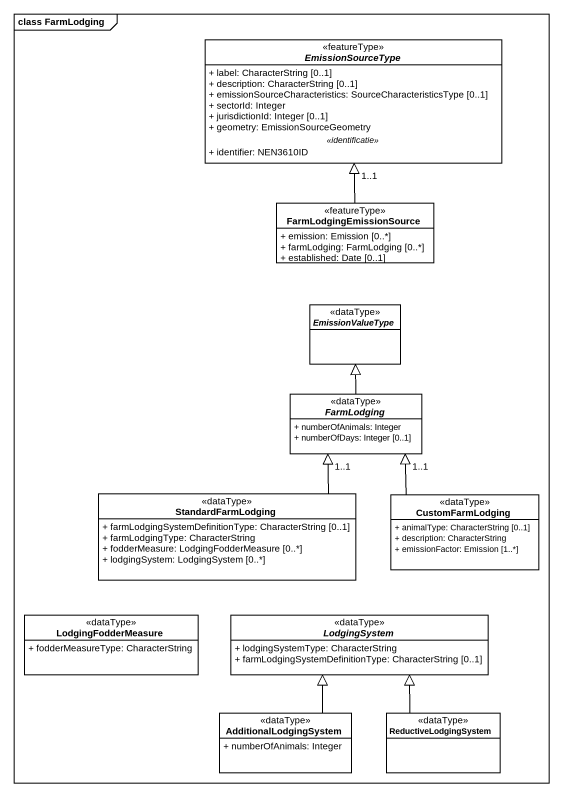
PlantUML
@startuml
mainframe class FarmLodging
hide circle
hide empty members
skinparam classAttributeIconSize 0
abstract class EmissionSourceType <<featureType>> {
  + label: CharacterString [0..1]
  + description: CharacterString [0..1]
  + emissionSourceCharacteristics: SourceCharacteristicsType [0..1]
  + sectorId: Integer
  + jurisdictionId: Integer [0..1]
  + geometry: EmissionSourceGeometry
  .. <<identificatie>> ..
  + identifier: NEN3610ID
}
class FarmLodgingEmissionSource <<featureType>> {
  + emission: Emission [0..*]
  + farmLodging: FarmLodging [0..*]
  + established: Date [0..1]
}
abstract class EmissionValueType <<dataType>>
abstract class FarmLodging <<dataType>> {
  + numberOfAnimals: Integer
  + numberOfDays: Integer [0..1]
}
class StandardFarmLodging <<dataType>> {
  + farmLodgingSystemDefinitionType: CharacterString [0..1]
  + farmLodgingType: CharacterString
  + fodderMeasure: LodgingFodderMeasure [0..*]
  + lodgingSystem: LodgingSystem [0..*]
}
class CustomFarmLodging <<dataType>> {
  + animalType: CharacterString [0..1]
  + description: CharacterString
  + emissionFactor: Emission [1..*]
}
class LodgingFodderMeasure <<dataType>> {
  + fodderMeasureType: CharacterString
}
abstract class LodgingSystem <<dataType>> {
  + lodgingSystemType: CharacterString
  + farmLodgingSystemDefinitionType: CharacterString [0..1]
}
class AdditionalLodgingSystem <<dataType>> {
  + numberOfAnimals: Integer
}
class ReductiveLodgingSystem <<dataType>>
FarmLodgingEmissionSource -up-|> "1..1" EmissionSourceType
FarmLodging -up-|> EmissionValueType
StandardFarmLodging -up-|> "1..1" FarmLodging
CustomFarmLodging -up-|> "1..1" FarmLodging
AdditionalLodgingSystem -up-|> LodgingSystem
ReductiveLodgingSystem -up-|> LodgingSystem
@enduml
